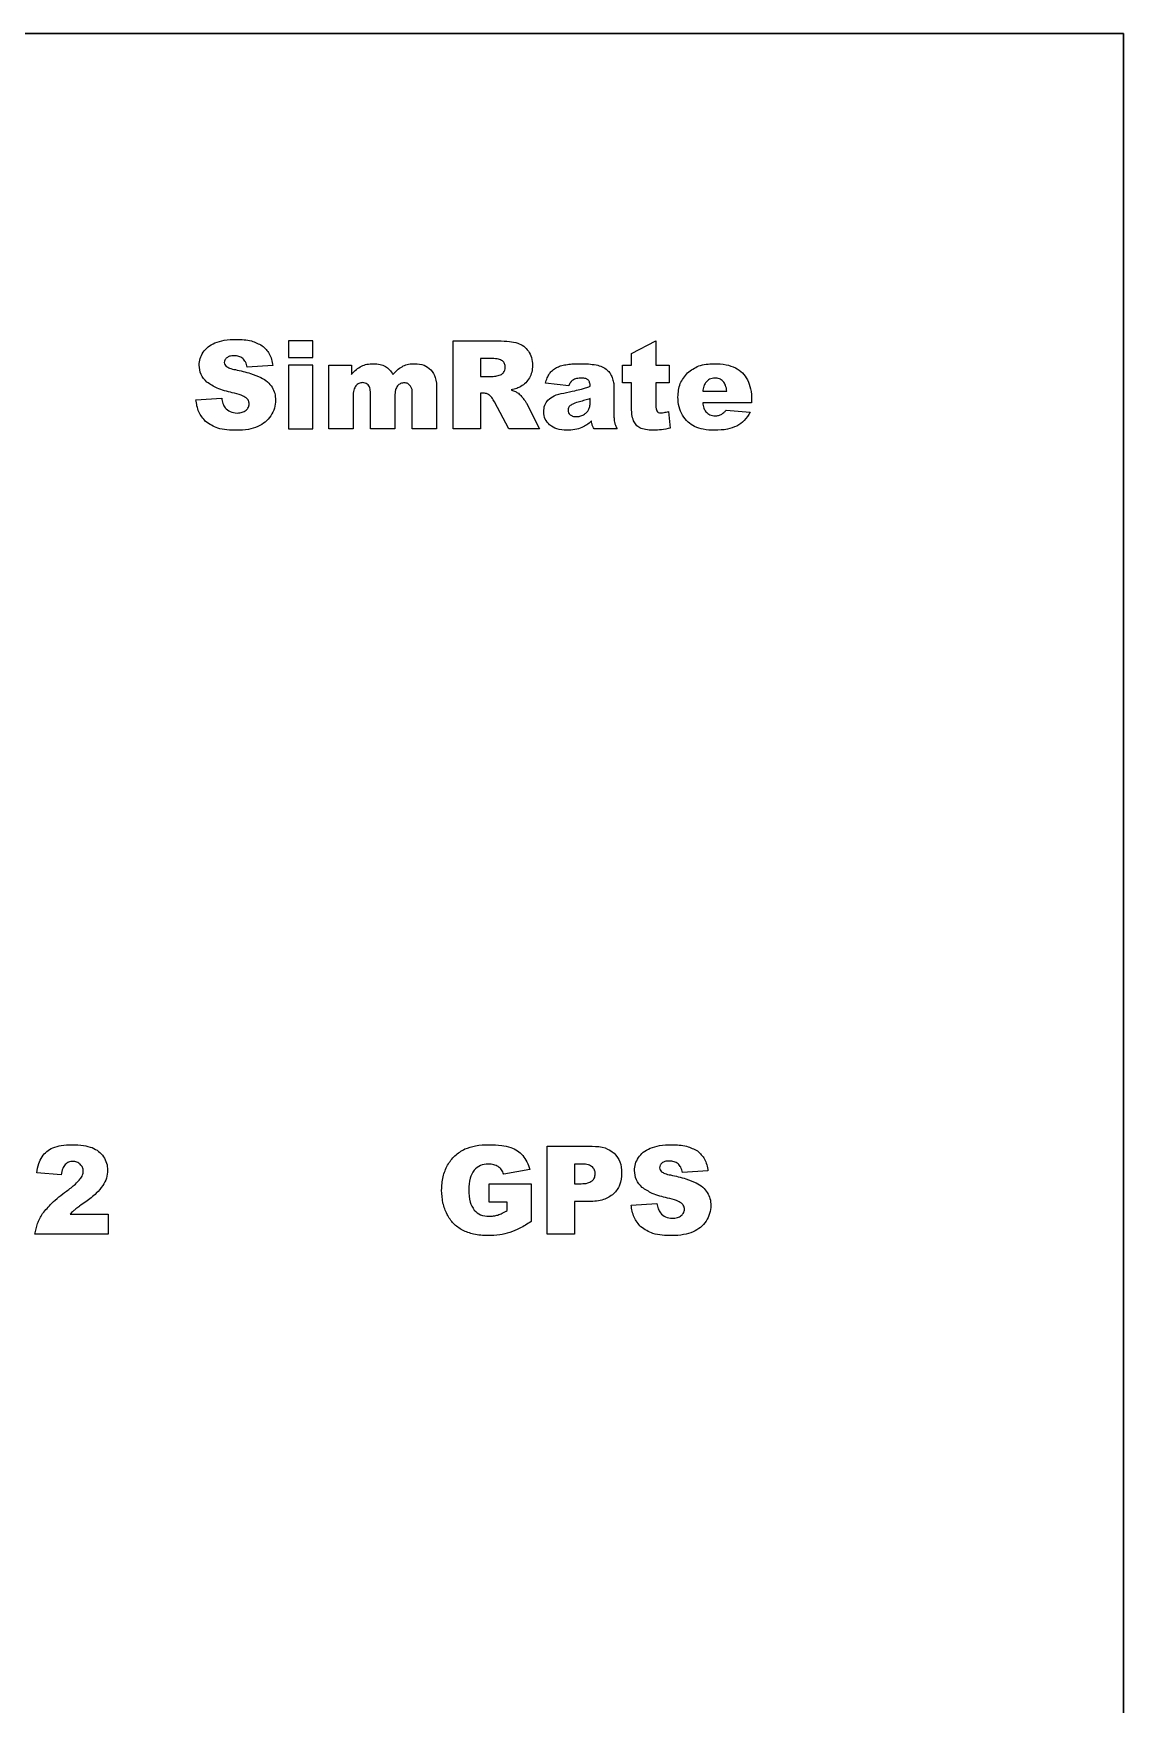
# Model space of a CAD drawing. Header units: millimetres. Extents: x 0 to 125, y 0 to 232.
# Drawn here: x 88.2 to 125.4, y 174.4 to 231.5 of the extents above; entities that cross this region are included whole.
import ezdxf

# ---------------------------------------------------------------- set-up
doc = ezdxf.new("R2010")
doc.units = ezdxf.units.MM
doc.layers.get('0').update_dxf_attribs({"linetype": 'CONTINUOUS'})

msp = doc.modelspace()

# ---------------------------------------------------------------- linework, layer by layer
for p, q in [((125.38, 231.5), (0, 231.5)), ((125.38, 0), (125.38, 231.5)), ((102.489, 218), (102.489, 221)), ((102.489, 221), (104.034, 221)), ((108.575, 220.572), (109.41, 221)), ((109.41, 221), (109.41, 220.173)), ((103.827, 220.394), (103.42, 220.394)), ((103.42, 220.394), (103.42, 219.784)), ((108.575, 220.173), (108.575, 220.572)), ((96.325, 220.157), (95.452, 220.106)), ((98.237, 220.173), (99.014, 220.173)), ((98.237, 218), (98.237, 220.173)), ((99.014, 220.173), (99.014, 219.856)), ((103.42, 219.784), (103.811, 219.784)), ((108.268, 219.563), (108.268, 220.173)), ((108.268, 220.173), (108.575, 220.173)), ((109.41, 220.173), (109.868, 220.173)), ((109.868, 220.173), (109.868, 219.563)), ((99.663, 218), (99.663, 219.197)), ((101.089, 218), (101.089, 219.238)), ((101.924, 219.365), (101.924, 218)), ((103.502, 219.218), (103.42, 219.218)), ((103.42, 219.218), (103.42, 218)), ((106.441, 219.469), (105.645, 219.553)), ((107.978, 219.422), (107.978, 218.462)), ((108.575, 219.563), (108.268, 219.563)), ((108.575, 218.799), (108.575, 219.563)), ((109.868, 219.563), (109.41, 219.563)), ((109.41, 219.563), (109.41, 218.793)), ((111.01, 219.279), (111.831, 219.279)), ((93.702, 218.992), (94.584, 219.048)), ((99.072, 219.109), (99.072, 218)), ((100.498, 219.121), (100.498, 218)), ((104.393, 218), (103.897, 218.917)), ((104.991, 218.869), (105.44, 218)), ((107.163, 218.898), (107.163, 219.031)), ((109.838, 218.593), (109.899, 218.018)), ((112.678, 218.88), (111.008, 218.88)), ((111.81, 218.638), (112.631, 218.563)), ((112.678, 218.974), (112.678, 218.88)), ((99.072, 218), (98.237, 218)), ((100.498, 218), (99.663, 218)), ((101.924, 218), (101.089, 218)), ((103.42, 218), (102.489, 218)), ((105.44, 218), (104.393, 218)), ((108.082, 218), (107.3, 218)), ((105.695, 193.5), (107.236, 193.5)), ((105.695, 190.5), (105.695, 193.5)), ((106.891, 192.89), (106.627, 192.89)), ((106.627, 192.89), (106.627, 192.221)), ((89.104, 192.526), (88.269, 192.593)), ((105.108, 192.702), (104.214, 192.542)), ((111.188, 192.657), (110.314, 192.606)), ((103.717, 191.587), (103.717, 192.211)), ((103.717, 192.211), (105.149, 192.211)), ((105.149, 192.211), (105.149, 190.932)), ((106.627, 192.221), (106.854, 192.221)), ((89.407, 191.179), (90.708, 191.179)), ((90.708, 191.179), (90.708, 190.5)), ((104.337, 191.587), (103.717, 191.587)), ((104.337, 191.304), (104.337, 191.587)), ((107.134, 191.613), (106.627, 191.613)), ((106.627, 191.613), (106.627, 190.5)), ((108.564, 191.492), (109.446, 191.548)), ((90.708, 190.5), (88.208, 190.5)), ((106.627, 190.5), (105.695, 190.5))]:
    msp.add_line(p, q)
for points in [[(0, 0), (0, 231.5), (125.38, 231.5), (125.38, 0)], [(125.38, 231.5), (0, 231.5), (0, 0), (125.38, 0)], [(97.699, 221), (96.866, 221), (96.866, 220.433), (97.699, 220.433)], [(97.699, 220.173), (96.866, 220.173), (96.866, 218), (97.699, 218)]]:
    msp.add_lwpolyline(points, close=True)
for points, knots in [([(93.949, 220.61), (94.001, 220.676), (94.111, 220.814), (94.269, 220.892), (94.352, 220.933)], [0, 0, 0, 0, 0.02487774, 0.05224354, 0.05224354, 0.05224354, 0.05224354]), ([(94.352, 220.933), (94.457, 220.968), (94.696, 221.045), (94.948, 221.049), (95.089, 221.051)], [0, 0, 0, 0, 0.0330963, 0.07507365, 0.07507365, 0.07507365, 0.07507365]), ([(95.089, 221.051), (95.262, 221.047), (95.571, 221.04), (95.845, 220.899), (95.966, 220.837)], [0, 0, 0, 0, 0.05095483, 0.09129427, 0.09129427, 0.09129427, 0.09129427]), ([(104.034, 221), (104.161, 220.999), (104.383, 220.998), (104.599, 220.948), (104.691, 220.926)], [0, 0, 0, 0, 0.03795398, 0.0662777, 0.0662777, 0.0662777, 0.0662777]), ([(104.691, 220.926), (104.763, 220.896), (104.908, 220.836), (105.007, 220.714), (105.057, 220.653)], [0, 0, 0, 0, 0.02305208, 0.04633604, 0.04633604, 0.04633604, 0.04633604]), ([(93.814, 220.173), (93.82, 220.25), (93.832, 220.405), (93.909, 220.541), (93.949, 220.61)], [0, 0, 0, 0, 0.02273296, 0.04620081, 0.04620081, 0.04620081, 0.04620081]), ([(94.754, 220.424), (94.73, 220.4), (94.683, 220.354), (94.676, 220.289), (94.672, 220.257)], [0, 0, 0, 0, 0.00976764, 0.01907619, 0.01907619, 0.01907619, 0.01907619]), ([(94.997, 220.492), (94.949, 220.491), (94.861, 220.489), (94.787, 220.444), (94.754, 220.424)], [0, 0, 0, 0, 0.01427446, 0.02567989, 0.02567989, 0.02567989, 0.02567989]), ([(95.305, 220.4), (95.262, 220.427), (95.168, 220.486), (95.057, 220.49), (94.997, 220.492)], [0, 0, 0, 0, 0.01496497, 0.03263773, 0.03263773, 0.03263773, 0.03263773]), ([(95.452, 220.106), (95.439, 220.167), (95.416, 220.278), (95.34, 220.362), (95.305, 220.4)], [0, 0, 0, 0, 0.01831016, 0.03342921, 0.03342921, 0.03342921, 0.03342921]), ([(95.966, 220.837), (96.057, 220.751), (96.252, 220.565), (96.3, 220.299), (96.325, 220.157)], [0, 0, 0, 0, 0.0366994, 0.07874144, 0.07874144, 0.07874144, 0.07874144]), ([(104.173, 220.317), (104.13, 220.339), (104.022, 220.395), (103.9, 220.394), (103.827, 220.394)], [0, 0, 0, 0, 0.0144771, 0.03589907, 0.03589907, 0.03589907, 0.03589907]), ([(104.265, 220.093), (104.262, 220.138), (104.257, 220.223), (104.2, 220.287), (104.173, 220.317)], [0, 0, 0, 0, 0.01304584, 0.02476235, 0.02476235, 0.02476235, 0.02476235]), ([(105.057, 220.653), (105.098, 220.581), (105.183, 220.43), (105.192, 220.257), (105.196, 220.167)], [0, 0, 0, 0, 0.02446435, 0.05116702, 0.05116702, 0.05116702, 0.05116702]), ([(94.076, 219.594), (94, 219.675), (93.847, 219.838), (93.825, 220.061), (93.814, 220.173)], [0, 0, 0, 0, 0.03245637, 0.06519504, 0.06519504, 0.06519504, 0.06519504]), ([(94.672, 220.257), (94.675, 220.233), (94.683, 220.183), (94.72, 220.147), (94.739, 220.128)], [0, 0, 0, 0, 0.00701055, 0.01492988, 0.01492988, 0.01492988, 0.01492988]), ([(94.739, 220.128), (94.776, 220.108), (94.872, 220.052), (94.982, 220.031), (95.051, 220.018)], [0, 0, 0, 0, 0.01244768, 0.03319605, 0.03319605, 0.03319605, 0.03319605]), ([(95.051, 220.018), (95.226, 219.98), (95.524, 219.915), (95.806, 219.8), (95.921, 219.753)], [0, 0, 0, 0, 0.05379516, 0.09116853, 0.09116853, 0.09116853, 0.09116853]), ([(95.921, 219.753), (96.001, 219.708), (96.152, 219.623), (96.256, 219.485), (96.304, 219.42)], [0, 0, 0, 0, 0.02722915, 0.05119831, 0.05119831, 0.05119831, 0.05119831]), ([(99.014, 219.856), (99.068, 219.916), (99.167, 220.027), (99.295, 220.103), (99.354, 220.138)], [0, 0, 0, 0, 0.02394791, 0.04436525, 0.04436525, 0.04436525, 0.04436525]), ([(99.354, 220.138), (99.416, 220.163), (99.548, 220.215), (99.691, 220.22), (99.766, 220.222)], [0, 0, 0, 0, 0.0199002, 0.04241281, 0.04241281, 0.04241281, 0.04241281]), ([(99.766, 220.222), (99.846, 220.22), (99.989, 220.217), (100.12, 220.157), (100.178, 220.13)], [0, 0, 0, 0, 0.0234254, 0.04259394, 0.04259394, 0.04259394, 0.04259394]), ([(100.178, 220.13), (100.227, 220.095), (100.329, 220.021), (100.393, 219.912), (100.426, 219.856)], [0, 0, 0, 0, 0.01792397, 0.03731726, 0.03731726, 0.03731726, 0.03731726]), ([(100.426, 219.856), (100.486, 219.919), (100.593, 220.032), (100.726, 220.111), (100.784, 220.146)], [0, 0, 0, 0, 0.02590942, 0.04621013, 0.04621013, 0.04621013, 0.04621013]), ([(100.784, 220.146), (100.843, 220.168), (100.972, 220.216), (101.109, 220.22), (101.182, 220.222)], [0, 0, 0, 0, 0.0189307, 0.04083043, 0.04083043, 0.04083043, 0.04083043]), ([(101.182, 220.222), (101.29, 220.216), (101.495, 220.204), (101.653, 220.075), (101.728, 220.015)], [0, 0, 0, 0, 0.03154379, 0.05969651, 0.05969651, 0.05969651, 0.05969651]), ([(101.728, 220.015), (101.785, 219.929), (101.915, 219.733), (101.921, 219.497), (101.924, 219.365)], [0, 0, 0, 0, 0.03042317, 0.06907971, 0.06907971, 0.06907971, 0.06907971]), ([(103.811, 219.784), (103.842, 219.787), (103.925, 219.795), (104.006, 219.814), (104.057, 219.825)], [0, 0, 0, 0, 0.00936707, 0.02491864, 0.02491864, 0.02491864, 0.02491864]), ([(104.057, 219.825), (104.086, 219.834), (104.145, 219.851), (104.186, 219.897), (104.207, 219.92)], [0, 0, 0, 0, 0.00898256, 0.01805241, 0.01805241, 0.01805241, 0.01805241]), ([(104.207, 219.92), (104.224, 219.946), (104.258, 219.999), (104.263, 220.062), (104.265, 220.093)], [0, 0, 0, 0, 0.00923588, 0.01860985, 0.01860985, 0.01860985, 0.01860985]), ([(105.09, 219.736), (105.051, 219.679), (104.972, 219.562), (104.856, 219.483), (104.797, 219.443)], [0, 0, 0, 0, 0.02070533, 0.04179891, 0.04179891, 0.04179891, 0.04179891]), ([(105.196, 220.167), (105.193, 220.088), (105.186, 219.937), (105.121, 219.801), (105.09, 219.736)], [0, 0, 0, 0, 0.02340395, 0.04477621, 0.04477621, 0.04477621, 0.04477621]), ([(105.645, 219.553), (105.66, 219.617), (105.687, 219.733), (105.747, 219.835), (105.775, 219.882)], [0, 0, 0, 0, 0.01944176, 0.03549547, 0.03549547, 0.03549547, 0.03549547]), ([(105.775, 219.882), (105.807, 219.921), (105.877, 220.004), (105.97, 220.06), (106.019, 220.089)], [0, 0, 0, 0, 0.01524084, 0.03228986, 0.03228986, 0.03228986, 0.03228986]), ([(106.019, 220.089), (106.064, 220.11), (106.165, 220.156), (106.274, 220.176), (106.334, 220.188)], [0, 0, 0, 0, 0.01472614, 0.03311684, 0.03311684, 0.03311684, 0.03311684]), ([(106.334, 220.188), (106.404, 220.198), (106.548, 220.219), (106.693, 220.221), (106.768, 220.222)], [0, 0, 0, 0, 0.02103551, 0.0435626, 0.0435626, 0.0435626, 0.0435626]), ([(106.877, 219.727), (106.816, 219.726), (106.709, 219.725), (106.612, 219.681), (106.57, 219.662)], [0, 0, 0, 0, 0.01798064, 0.03168104, 0.03168104, 0.03168104, 0.03168104]), ([(106.768, 220.222), (106.881, 220.222), (107.082, 220.22), (107.282, 220.193), (107.37, 220.18)], [0, 0, 0, 0, 0.03378172, 0.06036686, 0.06036686, 0.06036686, 0.06036686]), ([(107.1, 219.666), (107.071, 219.684), (107.004, 219.726), (106.923, 219.727), (106.877, 219.727)], [0, 0, 0, 0, 0.00988601, 0.02352992, 0.02352992, 0.02352992, 0.02352992]), ([(107.37, 220.18), (107.441, 220.163), (107.58, 220.131), (107.693, 220.046), (107.748, 220.005)], [0, 0, 0, 0, 0.02180448, 0.04209686, 0.04209686, 0.04209686, 0.04209686]), ([(107.748, 220.005), (107.782, 219.97), (107.855, 219.894), (107.895, 219.796), (107.916, 219.745)], [0, 0, 0, 0, 0.01464119, 0.03127557, 0.03127557, 0.03127557, 0.03127557]), ([(107.916, 219.745), (107.934, 219.69), (107.968, 219.585), (107.975, 219.475), (107.978, 219.422)], [0, 0, 0, 0, 0.0171294, 0.03293567, 0.03293567, 0.03293567, 0.03293567]), ([(110.161, 219.083), (110.173, 219.242), (110.195, 219.552), (110.392, 219.791), (110.487, 219.907)], [0, 0, 0, 0, 0.04681153, 0.09065633, 0.09065633, 0.09065633, 0.09065633]), ([(110.487, 219.907), (110.612, 219.999), (110.879, 220.196), (111.212, 220.213), (111.389, 220.222)], [0, 0, 0, 0, 0.04547979, 0.09736894, 0.09736894, 0.09736894, 0.09736894]), ([(111.424, 219.729), (111.361, 219.723), (111.235, 219.71), (111.149, 219.618), (111.106, 219.572)], [0, 0, 0, 0, 0.01828409, 0.03650167, 0.03650167, 0.03650167, 0.03650167]), ([(111.389, 220.222), (111.53, 220.22), (111.784, 220.214), (112.02, 220.122), (112.126, 220.081)], [0, 0, 0, 0, 0.04189524, 0.07552958, 0.07552958, 0.07552958, 0.07552958]), ([(111.701, 219.625), (111.662, 219.655), (111.581, 219.719), (111.477, 219.726), (111.424, 219.729)], [0, 0, 0, 0, 0.01449641, 0.03024111, 0.03024111, 0.03024111, 0.03024111]), ([(112.126, 220.081), (112.21, 220.029), (112.379, 219.924), (112.484, 219.756), (112.537, 219.672)], [0, 0, 0, 0, 0.02940988, 0.05872591, 0.05872591, 0.05872591, 0.05872591]), ([(94.946, 219.23), (94.767, 219.272), (94.456, 219.345), (94.19, 219.52), (94.076, 219.594)], [0, 0, 0, 0, 0.05461838, 0.09493532, 0.09493532, 0.09493532, 0.09493532]), ([(95.421, 219.056), (95.365, 219.088), (95.218, 219.174), (95.05, 219.208), (94.946, 219.23)], [0, 0, 0, 0, 0.01920014, 0.05083817, 0.05083817, 0.05083817, 0.05083817]), ([(96.304, 219.42), (96.339, 219.351), (96.41, 219.212), (96.419, 219.055), (96.424, 218.976)], [0, 0, 0, 0, 0.02286334, 0.04643403, 0.04643403, 0.04643403, 0.04643403]), ([(99.164, 219.465), (99.137, 219.419), (99.074, 219.309), (99.073, 219.182), (99.072, 219.109)], [0, 0, 0, 0, 0.0159132, 0.03732059, 0.03732059, 0.03732059, 0.03732059]), ([(99.4, 219.574), (99.354, 219.569), (99.263, 219.56), (99.197, 219.497), (99.164, 219.465)], [0, 0, 0, 0, 0.01336991, 0.02667151, 0.02667151, 0.02667151, 0.02667151]), ([(99.554, 219.524), (99.531, 219.538), (99.484, 219.568), (99.429, 219.572), (99.4, 219.574)], [0, 0, 0, 0, 0.00806536, 0.01642374, 0.01642374, 0.01642374, 0.01642374]), ([(99.647, 219.392), (99.636, 219.417), (99.616, 219.469), (99.575, 219.505), (99.554, 219.524)], [0, 0, 0, 0, 0.00824238, 0.01630632, 0.01630632, 0.01630632, 0.01630632]), ([(99.663, 219.197), (99.663, 219.237), (99.664, 219.303), (99.651, 219.367), (99.647, 219.392)], [0, 0, 0, 0, 0.01202954, 0.01954939, 0.01954939, 0.01954939, 0.01954939]), ([(100.588, 219.463), (100.562, 219.418), (100.501, 219.313), (100.499, 219.191), (100.498, 219.121)], [0, 0, 0, 0, 0.01541152, 0.03584542, 0.03584542, 0.03584542, 0.03584542]), ([(100.824, 219.57), (100.778, 219.565), (100.687, 219.557), (100.62, 219.494), (100.588, 219.463)], [0, 0, 0, 0, 0.01351983, 0.02662993, 0.02662993, 0.02662993, 0.02662993]), ([(101.032, 219.457), (101.003, 219.49), (100.948, 219.553), (100.864, 219.564), (100.824, 219.57)], [0, 0, 0, 0, 0.01261955, 0.0243801, 0.0243801, 0.0243801, 0.0243801]), ([(101.089, 219.238), (101.088, 219.282), (101.087, 219.36), (101.049, 219.427), (101.032, 219.457)], [0, 0, 0, 0, 0.0129202, 0.02293725, 0.02293725, 0.02293725, 0.02293725]), ([(103.729, 219.148), (103.694, 219.168), (103.624, 219.209), (103.543, 219.215), (103.502, 219.218)], [0, 0, 0, 0, 0.01189777, 0.02404538, 0.02404538, 0.02404538, 0.02404538]), ([(103.897, 218.917), (103.87, 218.968), (103.825, 219.053), (103.757, 219.121), (103.729, 219.148)], [0, 0, 0, 0, 0.01717053, 0.02871732, 0.02871732, 0.02871732, 0.02871732]), ([(104.797, 219.443), (104.751, 219.419), (104.647, 219.367), (104.534, 219.339), (104.472, 219.324)], [0, 0, 0, 0, 0.01552554, 0.03475605, 0.03475605, 0.03475605, 0.03475605]), ([(104.472, 219.324), (104.52, 219.307), (104.605, 219.279), (104.681, 219.233), (104.713, 219.213)], [0, 0, 0, 0, 0.01534567, 0.0266128, 0.0266128, 0.0266128, 0.0266128]), ([(104.713, 219.213), (104.734, 219.195), (104.789, 219.147), (104.834, 219.09), (104.861, 219.056)], [0, 0, 0, 0, 0.00852678, 0.02168132, 0.02168132, 0.02168132, 0.02168132]), ([(105.724, 218.982), (105.791, 219.033), (105.95, 219.155), (106.146, 219.196), (106.261, 219.22)], [0, 0, 0, 0, 0.02491638, 0.05929629, 0.05929629, 0.05929629, 0.05929629]), ([(106.261, 219.22), (106.39, 219.245), (106.593, 219.286), (106.795, 219.334), (106.868, 219.352)], [0, 0, 0, 0, 0.03944656, 0.06219911, 0.06219911, 0.06219911, 0.06219911]), ([(106.57, 219.662), (106.544, 219.639), (106.484, 219.586), (106.456, 219.511), (106.441, 219.469)], [0, 0, 0, 0, 0.0103106, 0.02346815, 0.02346815, 0.02346815, 0.02346815]), ([(106.868, 219.352), (106.916, 219.366), (107.016, 219.395), (107.113, 219.432), (107.163, 219.451)], [0, 0, 0, 0, 0.01497762, 0.03110617, 0.03110617, 0.03110617, 0.03110617]), ([(107.163, 219.451), (107.162, 219.496), (107.161, 219.574), (107.118, 219.638), (107.1, 219.666)], [0, 0, 0, 0, 0.01314178, 0.02283158, 0.02283158, 0.02283158, 0.02283158]), ([(111.106, 219.572), (111.083, 219.532), (111.031, 219.441), (111.018, 219.337), (111.01, 219.279)], [0, 0, 0, 0, 0.01370485, 0.03108244, 0.03108244, 0.03108244, 0.03108244]), ([(111.831, 219.279), (111.822, 219.351), (111.807, 219.477), (111.733, 219.58), (111.701, 219.625)], [0, 0, 0, 0, 0.02119769, 0.03746964, 0.03746964, 0.03746964, 0.03746964]), ([(112.537, 219.672), (112.578, 219.57), (112.668, 219.347), (112.675, 219.106), (112.678, 218.974)], [0, 0, 0, 0, 0.0326163, 0.07170851, 0.07170851, 0.07170851, 0.07170851]), ([(94.035, 218.244), (93.948, 218.35), (93.768, 218.569), (93.724, 218.849), (93.702, 218.992)], [0, 0, 0, 0, 0.04064269, 0.08333879, 0.08333879, 0.08333879, 0.08333879]), ([(94.584, 219.048), (94.594, 218.983), (94.612, 218.866), (94.673, 218.765), (94.701, 218.72)], [0, 0, 0, 0, 0.01942214, 0.03505296, 0.03505296, 0.03505296, 0.03505296]), ([(94.701, 218.72), (94.755, 218.667), (94.869, 218.557), (95.027, 218.544), (95.11, 218.538)], [0, 0, 0, 0, 0.02211667, 0.04608651, 0.04608651, 0.04608651, 0.04608651]), ([(95.11, 218.538), (95.17, 218.54), (95.281, 218.545), (95.374, 218.604), (95.416, 218.631)], [0, 0, 0, 0, 0.01772683, 0.03250148, 0.03250148, 0.03250148, 0.03250148]), ([(95.416, 218.631), (95.447, 218.663), (95.507, 218.723), (95.518, 218.807), (95.523, 218.847)], [0, 0, 0, 0, 0.01288354, 0.02472855, 0.02472855, 0.02472855, 0.02472855]), ([(95.523, 218.847), (95.518, 218.886), (95.508, 218.967), (95.451, 219.025), (95.421, 219.056)], [0, 0, 0, 0, 0.01134266, 0.02380758, 0.02380758, 0.02380758, 0.02380758]), ([(96.424, 218.976), (96.417, 218.882), (96.403, 218.692), (96.311, 218.527), (96.264, 218.444)], [0, 0, 0, 0, 0.02801419, 0.05616408, 0.05616408, 0.05616408, 0.05616408]), ([(104.861, 219.056), (104.889, 219.021), (104.937, 218.962), (104.975, 218.896), (104.991, 218.869)], [0, 0, 0, 0, 0.01342392, 0.02274236, 0.02274236, 0.02274236, 0.02274236]), ([(105.579, 218.575), (105.584, 218.653), (105.594, 218.803), (105.682, 218.924), (105.724, 218.982)], [0, 0, 0, 0, 0.02285192, 0.0440319, 0.0440319, 0.0440319, 0.0440319]), ([(105.781, 218.131), (105.722, 218.194), (105.605, 218.32), (105.588, 218.49), (105.579, 218.575)], [0, 0, 0, 0, 0.02515518, 0.04997298, 0.04997298, 0.04997298, 0.04997298]), ([(106.484, 218.79), (106.463, 218.767), (106.424, 218.723), (106.417, 218.665), (106.414, 218.636)], [0, 0, 0, 0, 0.00890311, 0.01722136, 0.01722136, 0.01722136, 0.01722136]), ([(106.414, 218.636), (106.417, 218.605), (106.422, 218.544), (106.463, 218.498), (106.483, 218.476)], [0, 0, 0, 0, 0.00909043, 0.01788631, 0.01788631, 0.01788631, 0.01788631]), ([(106.805, 218.923), (106.734, 218.905), (106.62, 218.876), (106.521, 218.814), (106.484, 218.79)], [0, 0, 0, 0, 0.02177669, 0.0349566, 0.0349566, 0.0349566, 0.0349566]), ([(107.163, 219.031), (107.105, 219.011), (106.987, 218.971), (106.866, 218.939), (106.805, 218.923)], [0, 0, 0, 0, 0.01847547, 0.03742867, 0.03742867, 0.03742867, 0.03742867]), ([(106.943, 218.481), (106.979, 218.504), (107.048, 218.546), (107.092, 218.614), (107.113, 218.646)], [0, 0, 0, 0, 0.01268325, 0.02391797, 0.02391797, 0.02391797, 0.02391797]), ([(107.113, 218.646), (107.128, 218.682), (107.16, 218.763), (107.162, 218.851), (107.163, 218.898)], [0, 0, 0, 0, 0.01179387, 0.02594396, 0.02594396, 0.02594396, 0.02594396]), ([(108.646, 218.273), (108.625, 218.343), (108.576, 218.515), (108.575, 218.694), (108.575, 218.799)], [0, 0, 0, 0, 0.02192928, 0.05332418, 0.05332418, 0.05332418, 0.05332418]), ([(109.41, 218.793), (109.41, 218.755), (109.409, 218.692), (109.429, 218.632), (109.437, 218.61)], [0, 0, 0, 0, 0.01155724, 0.01868326, 0.01868326, 0.01868326, 0.01868326]), ([(109.437, 218.61), (109.454, 218.589), (109.491, 218.546), (109.549, 218.542), (109.58, 218.54)], [0, 0, 0, 0, 0.00766806, 0.01653682, 0.01653682, 0.01653682, 0.01653682]), ([(109.58, 218.54), (109.617, 218.544), (109.705, 218.551), (109.789, 218.578), (109.838, 218.593)], [0, 0, 0, 0, 0.01112994, 0.0263929, 0.0263929, 0.0263929, 0.0263929]), ([(110.324, 218.459), (110.276, 218.554), (110.178, 218.75), (110.167, 218.969), (110.161, 219.083)], [0, 0, 0, 0, 0.03130426, 0.06503432, 0.06503432, 0.06503432, 0.06503432]), ([(111.008, 218.88), (111.016, 218.82), (111.031, 218.712), (111.09, 218.621), (111.117, 218.581)], [0, 0, 0, 0, 0.0179124, 0.03213922, 0.03213922, 0.03213922, 0.03213922]), ([(111.117, 218.581), (111.16, 218.54), (111.249, 218.457), (111.37, 218.446), (111.432, 218.44)], [0, 0, 0, 0, 0.01748678, 0.03543618, 0.03543618, 0.03543618, 0.03543618]), ([(111.665, 218.501), (111.689, 218.518), (111.744, 218.557), (111.787, 218.609), (111.81, 218.638)], [0, 0, 0, 0, 0.00883066, 0.02005989, 0.02005989, 0.02005989, 0.02005989]), ([(95.096, 217.949), (94.873, 217.951), (94.49, 217.954), (94.169, 218.158), (94.035, 218.244)], [0, 0, 0, 0, 0.0651857, 0.1119698, 0.1119698, 0.1119698, 0.1119698]), ([(95.818, 218.075), (95.711, 218.038), (95.477, 217.958), (95.23, 217.952), (95.096, 217.949)], [0, 0, 0, 0, 0.0337316, 0.07370895, 0.07370895, 0.07370895, 0.07370895]), ([(96.264, 218.444), (96.205, 218.367), (96.084, 218.211), (95.908, 218.121), (95.818, 218.075)], [0, 0, 0, 0, 0.02871408, 0.0585501, 0.0585501, 0.0585501, 0.0585501]), ([(106.371, 217.951), (106.254, 217.955), (106.04, 217.962), (105.861, 218.079), (105.781, 218.131)], [0, 0, 0, 0, 0.03449536, 0.06276796, 0.06276796, 0.06276796, 0.06276796]), ([(106.885, 218.041), (106.806, 218.015), (106.639, 217.959), (106.464, 217.954), (106.371, 217.951)], [0, 0, 0, 0, 0.0248275, 0.0523923, 0.0523923, 0.0523923, 0.0523923]), ([(106.483, 218.476), (106.51, 218.458), (106.571, 218.417), (106.644, 218.415), (106.684, 218.413)], [0, 0, 0, 0, 0.00967482, 0.02146841, 0.02146841, 0.02146841, 0.02146841]), ([(106.684, 218.413), (106.73, 218.416), (106.82, 218.422), (106.902, 218.461), (106.943, 218.481)], [0, 0, 0, 0, 0.0135351, 0.02698273, 0.02698273, 0.02698273, 0.02698273]), ([(107.21, 218.266), (107.158, 218.218), (107.059, 218.128), (106.94, 218.069), (106.885, 218.041)], [0, 0, 0, 0, 0.02118389, 0.0397334, 0.0397334, 0.0397334, 0.0397334]), ([(107.239, 218.128), (107.234, 218.147), (107.221, 218.192), (107.214, 218.239), (107.21, 218.266)], [0, 0, 0, 0, 0.00583183, 0.01411653, 0.01411653, 0.01411653, 0.01411653]), ([(107.3, 218), (107.287, 218.024), (107.263, 218.066), (107.246, 218.11), (107.239, 218.128)], [0, 0, 0, 0, 0.00835272, 0.01420064, 0.01420064, 0.01420064, 0.01420064]), ([(107.978, 218.462), (107.978, 218.417), (107.978, 218.336), (107.991, 218.256), (107.997, 218.222)], [0, 0, 0, 0, 0.01369385, 0.02415578, 0.02415578, 0.02415578, 0.02415578]), ([(107.997, 218.222), (108.006, 218.189), (108.028, 218.112), (108.063, 218.041), (108.082, 218)], [0, 0, 0, 0, 0.01037196, 0.02380762, 0.02380762, 0.02380762, 0.02380762]), ([(108.864, 218.031), (108.818, 218.061), (108.724, 218.123), (108.672, 218.222), (108.646, 218.273)], [0, 0, 0, 0, 0.01628027, 0.03306276, 0.03306276, 0.03306276, 0.03306276]), ([(109.322, 217.951), (109.231, 217.952), (109.073, 217.953), (108.926, 218.007), (108.864, 218.031)], [0, 0, 0, 0, 0.02708564, 0.0468388, 0.0468388, 0.0468388, 0.0468388]), ([(109.899, 218.018), (109.8, 217.999), (109.609, 217.961), (109.415, 217.954), (109.322, 217.951)], [0, 0, 0, 0, 0.03030355, 0.05818555, 0.05818555, 0.05818555, 0.05818555]), ([(110.734, 218.073), (110.654, 218.121), (110.489, 218.219), (110.38, 218.378), (110.324, 218.459)], [0, 0, 0, 0, 0.02758216, 0.05696864, 0.05696864, 0.05696864, 0.05696864]), ([(111.413, 217.951), (111.283, 217.953), (111.05, 217.957), (110.831, 218.037), (110.734, 218.073)], [0, 0, 0, 0, 0.03869438, 0.06944706, 0.06944706, 0.06944706, 0.06944706]), ([(112.177, 218.093), (112.07, 218.052), (111.825, 217.957), (111.562, 217.953), (111.413, 217.951)], [0, 0, 0, 0, 0.03409555, 0.07818518, 0.07818518, 0.07818518, 0.07818518]), ([(111.432, 218.44), (111.472, 218.443), (111.554, 218.448), (111.628, 218.483), (111.665, 218.501)], [0, 0, 0, 0, 0.01206934, 0.02432459, 0.02432459, 0.02432459, 0.02432459]), ([(112.631, 218.563), (112.568, 218.463), (112.449, 218.275), (112.264, 218.151), (112.177, 218.093)], [0, 0, 0, 0, 0.03495313, 0.06599306, 0.06599306, 0.06599306, 0.06599306]), ([(88.819, 193.446), (88.913, 193.476), (89.127, 193.546), (89.352, 193.549), (89.479, 193.551)], [0, 0, 0, 0, 0.02949797, 0.0671669, 0.0671669, 0.0671669, 0.0671669]), ([(89.479, 193.551), (89.61, 193.55), (89.843, 193.547), (90.066, 193.48), (90.163, 193.451)], [0, 0, 0, 0, 0.03919175, 0.06948016, 0.06948016, 0.06948016, 0.06948016]), ([(102.89, 193.406), (103.008, 193.448), (103.273, 193.543), (103.554, 193.548), (103.71, 193.551)], [0, 0, 0, 0, 0.037384, 0.08382572, 0.08382572, 0.08382572, 0.08382572]), ([(103.71, 193.551), (103.856, 193.55), (104.108, 193.549), (104.352, 193.487), (104.454, 193.461)], [0, 0, 0, 0, 0.04351836, 0.07517304, 0.07517304, 0.07517304, 0.07517304]), ([(104.454, 193.461), (104.533, 193.427), (104.687, 193.361), (104.805, 193.241), (104.864, 193.182)], [0, 0, 0, 0, 0.02531657, 0.04997124, 0.04997124, 0.04997124, 0.04997124]), ([(107.236, 193.5), (107.388, 193.495), (107.663, 193.485), (107.889, 193.33), (107.99, 193.261)], [0, 0, 0, 0, 0.04442798, 0.08058818, 0.08058818, 0.08058818, 0.08058818]), ([(109.214, 193.433), (109.32, 193.468), (109.559, 193.545), (109.811, 193.549), (109.952, 193.551)], [0, 0, 0, 0, 0.03309641, 0.07507366, 0.07507366, 0.07507366, 0.07507366]), ([(109.952, 193.551), (110.124, 193.547), (110.434, 193.54), (110.708, 193.399), (110.829, 193.337)], [0, 0, 0, 0, 0.05095484, 0.09129429, 0.09129429, 0.09129429, 0.09129429]), ([(88.269, 192.593), (88.286, 192.7), (88.317, 192.893), (88.408, 193.066), (88.449, 193.143)], [0, 0, 0, 0, 0.03209843, 0.05816667, 0.05816667, 0.05816667, 0.05816667]), ([(88.449, 193.143), (88.498, 193.205), (88.599, 193.333), (88.744, 193.408), (88.819, 193.446)], [0, 0, 0, 0, 0.02352523, 0.04827209, 0.04827209, 0.04827209, 0.04827209]), ([(89.501, 192.98), (89.451, 192.977), (89.354, 192.97), (89.277, 192.909), (89.24, 192.88)], [0, 0, 0, 0, 0.01471876, 0.0285329, 0.0285329, 0.0285329, 0.0285329]), ([(89.756, 192.883), (89.719, 192.911), (89.644, 192.969), (89.55, 192.977), (89.501, 192.98)], [0, 0, 0, 0, 0.01356065, 0.02781268, 0.02781268, 0.02781268, 0.02781268]), ([(90.163, 193.451), (90.24, 193.413), (90.391, 193.34), (90.496, 193.208), (90.548, 193.143)], [0, 0, 0, 0, 0.02527525, 0.04984189, 0.04984189, 0.04984189, 0.04984189]), ([(90.548, 193.143), (90.589, 193.071), (90.671, 192.927), (90.682, 192.761), (90.688, 192.677)], [0, 0, 0, 0, 0.02440478, 0.04918486, 0.04918486, 0.04918486, 0.04918486]), ([(102.296, 192.854), (102.373, 192.968), (102.526, 193.199), (102.768, 193.337), (102.89, 193.406)], [0, 0, 0, 0, 0.04054684, 0.08202233, 0.08202233, 0.08202233, 0.08202233]), ([(103.69, 192.892), (103.594, 192.884), (103.408, 192.869), (103.271, 192.742), (103.204, 192.68)], [0, 0, 0, 0, 0.02790297, 0.05439854, 0.05439854, 0.05439854, 0.05439854]), ([(104.027, 192.802), (103.978, 192.828), (103.873, 192.885), (103.754, 192.89), (103.69, 192.892)], [0, 0, 0, 0, 0.01646402, 0.0352471, 0.0352471, 0.0352471, 0.0352471]), ([(104.864, 193.182), (104.915, 193.112), (105.023, 192.966), (105.079, 192.793), (105.108, 192.702)], [0, 0, 0, 0, 0.0257604, 0.05418245, 0.05418245, 0.05418245, 0.05418245]), ([(107.245, 192.792), (107.201, 192.82), (107.094, 192.889), (106.966, 192.89), (106.891, 192.89)], [0, 0, 0, 0, 0.01542962, 0.03741243, 0.03741243, 0.03741243, 0.03741243]), ([(107.99, 193.261), (108.064, 193.168), (108.22, 192.969), (108.234, 192.715), (108.241, 192.579)], [0, 0, 0, 0, 0.03456762, 0.07420334, 0.07420334, 0.07420334, 0.07420334]), ([(108.677, 192.673), (108.683, 192.75), (108.695, 192.905), (108.772, 193.041), (108.811, 193.11)], [0, 0, 0, 0, 0.02273296, 0.04620079, 0.04620079, 0.04620079, 0.04620079]), ([(108.811, 193.11), (108.863, 193.176), (108.973, 193.314), (109.131, 193.392), (109.214, 193.433)], [0, 0, 0, 0, 0.02487767, 0.05224351, 0.05224351, 0.05224351, 0.05224351]), ([(109.616, 192.924), (109.592, 192.9), (109.546, 192.854), (109.538, 192.789), (109.534, 192.757)], [0, 0, 0, 0, 0.00976772, 0.01907626, 0.01907626, 0.01907626, 0.01907626]), ([(109.86, 192.992), (109.811, 192.991), (109.724, 192.989), (109.649, 192.944), (109.616, 192.924)], [0, 0, 0, 0, 0.0142745, 0.02567987, 0.02567987, 0.02567987, 0.02567987]), ([(110.168, 192.9), (110.125, 192.927), (110.031, 192.986), (109.92, 192.99), (109.86, 192.992)], [0, 0, 0, 0, 0.01496492, 0.03263772, 0.03263772, 0.03263772, 0.03263772]), ([(110.314, 192.606), (110.301, 192.667), (110.278, 192.778), (110.202, 192.862), (110.168, 192.9)], [0, 0, 0, 0, 0.01831015, 0.0334292, 0.0334292, 0.0334292, 0.0334292]), ([(110.829, 193.337), (110.92, 193.251), (111.115, 193.065), (111.162, 192.799), (111.188, 192.657)], [0, 0, 0, 0, 0.03669944, 0.07874144, 0.07874144, 0.07874144, 0.07874144]), ([(89.24, 192.88), (89.209, 192.835), (89.134, 192.729), (89.115, 192.6), (89.104, 192.526)], [0, 0, 0, 0, 0.01624523, 0.03838861, 0.03838861, 0.03838861, 0.03838861]), ([(89.286, 191.967), (89.39, 192.043), (89.558, 192.167), (89.7, 192.321), (89.755, 192.381)], [0, 0, 0, 0, 0.03840698, 0.06261148, 0.06261148, 0.06261148, 0.06261148]), ([(89.755, 192.381), (89.785, 192.425), (89.839, 192.507), (89.852, 192.604), (89.857, 192.649)], [0, 0, 0, 0, 0.01575693, 0.02905105, 0.02905105, 0.02905105, 0.02905105]), ([(89.857, 192.649), (89.853, 192.693), (89.844, 192.782), (89.785, 192.849), (89.756, 192.883)], [0, 0, 0, 0, 0.01296295, 0.0261003, 0.0261003, 0.0261003, 0.0261003]), ([(90.688, 192.677), (90.681, 192.586), (90.666, 192.4), (90.574, 192.237), (90.527, 192.153)], [0, 0, 0, 0, 0.02710677, 0.05538189, 0.05538189, 0.05538189, 0.05538189]), ([(102.094, 192), (102.101, 192.155), (102.114, 192.453), (102.237, 192.725), (102.296, 192.854)], [0, 0, 0, 0, 0.04619425, 0.08853528, 0.08853528, 0.08853528, 0.08853528]), ([(103.204, 192.68), (103.151, 192.591), (103.03, 192.386), (103.025, 192.146), (103.023, 192.01)], [0, 0, 0, 0, 0.03053251, 0.0704643, 0.0704643, 0.0704643, 0.0704643]), ([(104.214, 192.542), (104.193, 192.595), (104.152, 192.698), (104.068, 192.768), (104.027, 192.802)], [0, 0, 0, 0, 0.01673626, 0.03249186, 0.03249186, 0.03249186, 0.03249186]), ([(107.23, 192.314), (107.262, 192.347), (107.325, 192.414), (107.334, 192.506), (107.339, 192.553)], [0, 0, 0, 0, 0.01337386, 0.02687375, 0.02687375, 0.02687375, 0.02687375]), ([(107.339, 192.553), (107.335, 192.598), (107.328, 192.687), (107.272, 192.757), (107.245, 192.792)], [0, 0, 0, 0, 0.01325626, 0.02624042, 0.02624042, 0.02624042, 0.02624042]), ([(108.241, 192.579), (108.232, 192.439), (108.216, 192.172), (108.048, 191.966), (107.968, 191.869)], [0, 0, 0, 0, 0.04103957, 0.07781794, 0.07781794, 0.07781794, 0.07781794]), ([(108.939, 192.094), (108.863, 192.175), (108.709, 192.338), (108.688, 192.561), (108.677, 192.673)], [0, 0, 0, 0, 0.03245632, 0.06519499, 0.06519499, 0.06519499, 0.06519499]), ([(109.534, 192.757), (109.538, 192.733), (109.545, 192.683), (109.582, 192.647), (109.602, 192.628)], [0, 0, 0, 0, 0.00701051, 0.01492989, 0.01492989, 0.01492989, 0.01492989]), ([(109.602, 192.628), (109.638, 192.608), (109.735, 192.552), (109.845, 192.531), (109.913, 192.518)], [0, 0, 0, 0, 0.01244766, 0.03319604, 0.03319604, 0.03319604, 0.03319604]), ([(109.913, 192.518), (110.089, 192.48), (110.387, 192.415), (110.668, 192.3), (110.784, 192.253)], [0, 0, 0, 0, 0.05379522, 0.09116854, 0.09116854, 0.09116854, 0.09116854]), ([(88.469, 191.197), (88.569, 191.319), (88.809, 191.61), (89.111, 191.836), (89.286, 191.967)], [0, 0, 0, 0, 0.0474124, 0.112691, 0.112691, 0.112691, 0.112691]), ([(90.527, 192.153), (90.455, 192.063), (90.287, 191.852), (90.068, 191.695), (89.943, 191.605)], [0, 0, 0, 0, 0.03462078, 0.0804623, 0.0804623, 0.0804623, 0.0804623]), ([(102.279, 191.173), (102.225, 191.3), (102.113, 191.564), (102.1, 191.851), (102.094, 192)], [0, 0, 0, 0, 0.04109514, 0.08533536, 0.08533536, 0.08533536, 0.08533536]), ([(103.023, 192.01), (103.025, 191.867), (103.028, 191.618), (103.153, 191.405), (103.206, 191.314)], [0, 0, 0, 0, 0.04199661, 0.07303277, 0.07303277, 0.07303277, 0.07303277]), ([(106.854, 192.221), (106.932, 192.222), (107.066, 192.222), (107.182, 192.287), (107.23, 192.314)], [0, 0, 0, 0, 0.02293562, 0.0393332, 0.0393332, 0.0393332, 0.0393332]), ([(107.968, 191.869), (107.856, 191.795), (107.605, 191.627), (107.302, 191.618), (107.134, 191.613)], [0, 0, 0, 0, 0.03948167, 0.08878116, 0.08878116, 0.08878116, 0.08878116]), ([(109.809, 191.73), (109.63, 191.772), (109.318, 191.845), (109.052, 192.02), (108.939, 192.094)], [0, 0, 0, 0, 0.0546184, 0.09493536, 0.09493536, 0.09493536, 0.09493536]), ([(110.784, 192.253), (110.864, 192.208), (111.015, 192.123), (111.118, 191.985), (111.166, 191.92)], [0, 0, 0, 0, 0.02722913, 0.0511983, 0.0511983, 0.0511983, 0.0511983]), ([(111.166, 191.92), (111.201, 191.851), (111.272, 191.712), (111.282, 191.555), (111.286, 191.476)], [0, 0, 0, 0, 0.0228633, 0.04643403, 0.04643403, 0.04643403, 0.04643403]), ([(88.208, 190.5), (88.23, 190.622), (88.275, 190.87), (88.403, 191.087), (88.469, 191.197)], [0, 0, 0, 0, 0.036971, 0.07494233, 0.07494233, 0.07494233, 0.07494233]), ([(89.606, 191.362), (89.575, 191.335), (89.507, 191.277), (89.442, 191.214), (89.407, 191.179)], [0, 0, 0, 0, 0.01223883, 0.02702126, 0.02702126, 0.02702126, 0.02702126]), ([(89.943, 191.605), (89.873, 191.556), (89.758, 191.478), (89.648, 191.394), (89.606, 191.362)], [0, 0, 0, 0, 0.02568339, 0.04155314, 0.04155314, 0.04155314, 0.04155314]), ([(103.206, 191.314), (103.275, 191.254), (103.421, 191.126), (103.615, 191.113), (103.717, 191.106)], [0, 0, 0, 0, 0.02693779, 0.05653681, 0.05653681, 0.05653681, 0.05653681]), ([(104.013, 191.151), (104.064, 191.17), (104.177, 191.212), (104.28, 191.272), (104.337, 191.304)], [0, 0, 0, 0, 0.01632121, 0.03584628, 0.03584628, 0.03584628, 0.03584628]), ([(108.898, 190.744), (108.81, 190.85), (108.63, 191.069), (108.587, 191.349), (108.564, 191.492)], [0, 0, 0, 0, 0.04064267, 0.08333878, 0.08333878, 0.08333878, 0.08333878]), ([(109.446, 191.548), (109.457, 191.483), (109.475, 191.366), (109.536, 191.265), (109.563, 191.22)], [0, 0, 0, 0, 0.01942216, 0.03505294, 0.03505294, 0.03505294, 0.03505294]), ([(109.563, 191.22), (109.618, 191.167), (109.731, 191.057), (109.89, 191.044), (109.972, 191.038)], [0, 0, 0, 0, 0.0221166, 0.0460866, 0.0460866, 0.0460866, 0.0460866]), ([(110.283, 191.556), (110.228, 191.588), (110.08, 191.674), (109.913, 191.708), (109.809, 191.73)], [0, 0, 0, 0, 0.01920019, 0.05083821, 0.05083821, 0.05083821, 0.05083821]), ([(110.278, 191.131), (110.31, 191.163), (110.37, 191.223), (110.381, 191.307), (110.386, 191.347)], [0, 0, 0, 0, 0.01288351, 0.02472853, 0.02472853, 0.02472853, 0.02472853]), ([(110.386, 191.347), (110.381, 191.386), (110.37, 191.467), (110.313, 191.525), (110.283, 191.556)], [0, 0, 0, 0, 0.01134264, 0.02380758, 0.02380758, 0.02380758, 0.02380758]), ([(111.286, 191.476), (111.279, 191.382), (111.266, 191.192), (111.173, 191.027), (111.127, 190.944)], [0, 0, 0, 0, 0.02801423, 0.05616404, 0.05616404, 0.05616404, 0.05616404]), ([(102.801, 190.631), (102.694, 190.7), (102.479, 190.84), (102.346, 191.061), (102.279, 191.173)], [0, 0, 0, 0, 0.03750056, 0.07615182, 0.07615182, 0.07615182, 0.07615182]), ([(103.672, 190.449), (103.508, 190.453), (103.206, 190.462), (102.928, 190.578), (102.801, 190.631)], [0, 0, 0, 0, 0.04868715, 0.08963271, 0.08963271, 0.08963271, 0.08963271]), ([(103.717, 191.106), (103.768, 191.108), (103.868, 191.111), (103.965, 191.138), (104.013, 191.151)], [0, 0, 0, 0, 0.01523604, 0.03010274, 0.03010274, 0.03010274, 0.03010274]), ([(105.149, 190.932), (105.023, 190.848), (104.793, 190.696), (104.537, 190.595), (104.422, 190.55)], [0, 0, 0, 0, 0.04535251, 0.08235307, 0.08235307, 0.08235307, 0.08235307]), ([(109.958, 190.449), (109.735, 190.451), (109.352, 190.454), (109.032, 190.658), (108.898, 190.744)], [0, 0, 0, 0, 0.0651856, 0.1119697, 0.1119697, 0.1119697, 0.1119697]), ([(109.972, 191.038), (110.033, 191.04), (110.143, 191.045), (110.236, 191.104), (110.278, 191.131)], [0, 0, 0, 0, 0.01772685, 0.03250144, 0.03250144, 0.03250144, 0.03250144]), ([(111.127, 190.944), (111.067, 190.867), (110.946, 190.711), (110.77, 190.621), (110.68, 190.575)], [0, 0, 0, 0, 0.02871408, 0.05855014, 0.05855014, 0.05855014, 0.05855014]), ([(104.422, 190.55), (104.307, 190.521), (104.061, 190.457), (103.807, 190.452), (103.672, 190.449)], [0, 0, 0, 0, 0.03538352, 0.07590442, 0.07590442, 0.07590442, 0.07590442]), ([(110.68, 190.575), (110.573, 190.538), (110.34, 190.458), (110.092, 190.452), (109.958, 190.449)], [0, 0, 0, 0, 0.03373158, 0.07370892, 0.07370892, 0.07370892, 0.07370892])]:
    msp.add_open_spline(points, degree=3, knots=knots)

doc.saveas('drawing.dxf')
